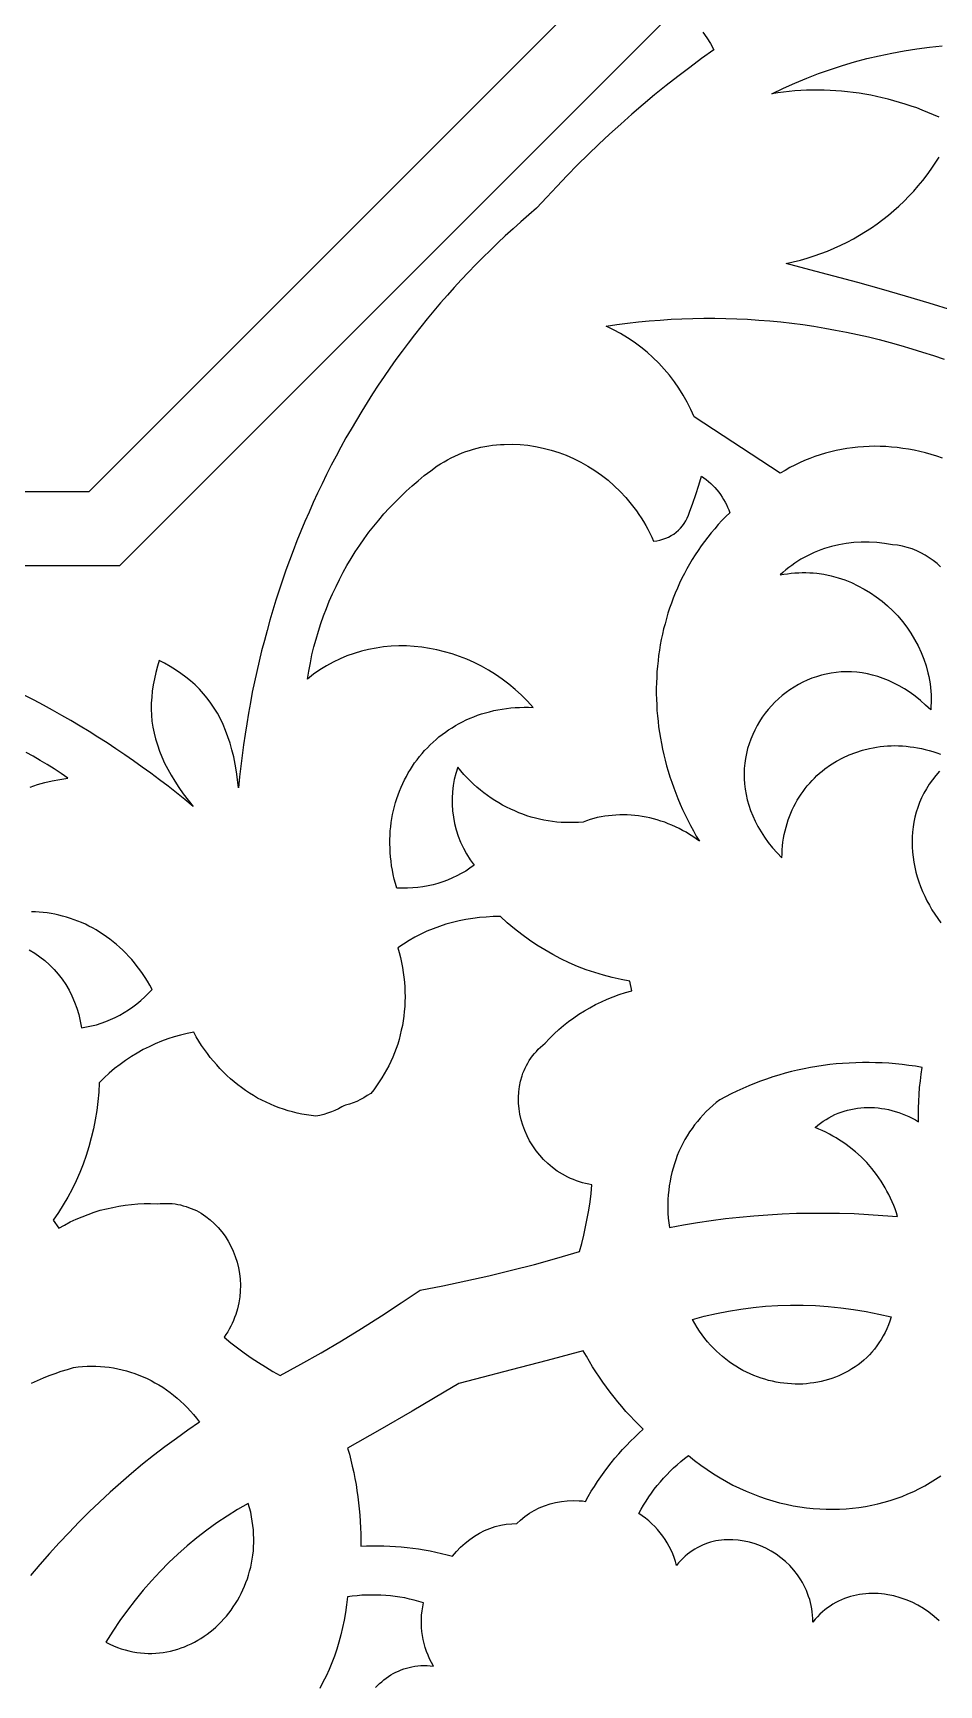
# Model space of a CAD drawing. Extents: x -3069 to -2029, y 258 to 1298.
# Drawn here: x -2408 to -2347, y 347.3 to 458.7 of the extents above; entities that cross this region are included whole.
import ezdxf

# ---------------------------------------------------------------- set-up
doc = ezdxf.new("R2010")
doc.units = 0
doc.layers.add('LAYER_1', color=18, linetype='CONTINUOUS')
doc.layers.add('LAYER_2', color=174, linetype='CONTINUOUS')

msp = doc.modelspace()

# ---------------------------------------------------------------- linework, layer by layer
at = {"layer": 'LAYER_1'}
for points in [[(-2455.39, 422.76), (-2402.15, 422.76), (-2364.51, 460.41)], [(-2362.86, 458.72), (-2362.6, 458.34), (-2362.35, 457.94), (-2362.13, 457.52), (-2362.95, 456.93), (-2363.75, 456.34), (-2364.55, 455.73), (-2365.34, 455.11), (-2366.12, 454.48), (-2366.89, 453.83), (-2367.65, 453.18), (-2368.4, 452.52), (-2369.15, 451.84), (-2369.88, 451.16), (-2370.6, 450.47), (-2371.32, 449.76), (-2372.02, 449.05), (-2372.71, 448.32), (-2373.39, 447.59), (-2374.07, 446.84), (-2374.6, 446.39), (-2375.14, 445.93), (-2375.66, 445.46), (-2376.18, 444.99), (-2376.69, 444.51), (-2377.19, 444.02), (-2377.69, 443.53), (-2378.18, 443.03), (-2378.67, 442.53), (-2379.15, 442.02), (-2379.62, 441.51), (-2380.08, 440.99), (-2380.54, 440.46), (-2380.99, 439.93), (-2381.44, 439.4), (-2381.87, 438.86), (-2382.3, 438.31), (-2382.73, 437.76), (-2383.14, 437.2), (-2383.55, 436.64), (-2383.96, 436.07), (-2384.35, 435.5), (-2384.74, 434.92), (-2385.12, 434.34), (-2385.49, 433.75), (-2385.86, 433.16), (-2386.22, 432.57), (-2386.57, 431.96), (-2386.92, 431.36), (-2387.26, 430.75), (-2387.59, 430.14), (-2387.91, 429.52), (-2388.23, 428.89), (-2388.53, 428.27), (-2388.83, 427.64), (-2389.13, 427), (-2389.41, 426.36), (-2389.69, 425.72), (-2389.96, 425.07), (-2390.22, 424.42), (-2390.48, 423.76), (-2390.73, 423.1), (-2390.97, 422.44), (-2391.2, 421.77), (-2391.42, 421.1), (-2391.64, 420.43), (-2391.85, 419.75), (-2392.05, 419.07), (-2392.24, 418.39), (-2392.42, 417.7), (-2392.6, 417.01), (-2392.77, 416.32), (-2392.93, 415.62), (-2393.08, 414.93), (-2393.23, 414.22), (-2393.36, 413.52), (-2393.49, 412.81), (-2393.61, 412.1), (-2393.72, 411.39), (-2393.83, 410.67), (-2393.92, 409.95), (-2394.01, 409.23), (-2394.09, 408.51), (-2394.16, 407.78), (-2394.22, 408.33), (-2394.29, 408.86), (-2394.38, 409.37), (-2394.48, 409.86), (-2394.6, 410.33), (-2394.73, 410.79), (-2394.87, 411.22), (-2395.03, 411.64), (-2395.2, 412.04), (-2395.38, 412.43), (-2395.58, 412.8), (-2395.8, 413.15), (-2396.02, 413.49), (-2396.27, 413.81), (-2396.53, 414.12), (-2396.8, 414.42), (-2397.09, 414.71), (-2397.39, 414.98), (-2397.71, 415.24), (-2398.05, 415.49), (-2398.4, 415.73), (-2398.77, 415.95), (-2399.15, 416.17), (-2399.5, 416.35), (-2399.61, 415.98), (-2399.73, 415.56), (-2399.83, 415.13), (-2399.91, 414.72), (-2399.97, 414.3), (-2400.01, 413.89), (-2400.04, 413.48), (-2400.04, 413.08), (-2400.02, 412.67), (-2399.99, 412.27), (-2399.93, 411.87), (-2399.85, 411.47), (-2399.75, 411.07), (-2399.63, 410.67), (-2399.49, 410.26), (-2399.33, 409.86), (-2399.14, 409.45), (-2398.93, 409.04), (-2398.7, 408.63), (-2398.45, 408.22), (-2398.18, 407.8), (-2397.88, 407.37), (-2397.56, 406.95), (-2397.21, 406.51), (-2397.78, 406.98), (-2398.34, 407.43), (-2398.91, 407.88), (-2399.49, 408.32), (-2400.07, 408.76), (-2400.65, 409.18), (-2401.24, 409.6), (-2401.83, 410.01), (-2402.43, 410.41), (-2403.02, 410.81), (-2403.63, 411.19), (-2404.23, 411.57), (-2404.84, 411.94), (-2405.46, 412.31), (-2406.07, 412.66), (-2406.69, 413.01), (-2407.31, 413.35), (-2407.94, 413.68), (-2408.57, 414)], [(-2346.95, 452.98), (-2347.33, 453.15), (-2347.7, 453.3), (-2348.08, 453.46), (-2348.46, 453.6), (-2348.84, 453.73), (-2349.23, 453.86), (-2349.61, 453.98), (-2350, 454.09), (-2350.39, 454.19), (-2350.78, 454.29), (-2351.17, 454.38), (-2351.56, 454.46), (-2351.95, 454.53), (-2352.34, 454.59), (-2352.73, 454.65), (-2353.13, 454.69), (-2353.52, 454.73), (-2353.91, 454.76), (-2354.3, 454.79), (-2354.7, 454.8), (-2355.09, 454.81), (-2355.48, 454.81), (-2355.88, 454.8), (-2356.27, 454.78), (-2356.66, 454.75), (-2357.05, 454.72), (-2357.44, 454.67), (-2357.82, 454.62), (-2358.21, 454.56), (-2357.44, 454.93), (-2356.66, 455.28), (-2355.87, 455.61), (-2355.07, 455.92), (-2354.27, 456.2), (-2353.46, 456.46), (-2352.64, 456.71), (-2351.81, 456.93), (-2350.98, 457.12), (-2350.14, 457.3), (-2349.3, 457.46), (-2348.45, 457.59), (-2347.6, 457.7), (-2346.74, 457.79)], [(-2346.02, 439.96), (-2347.62, 440.45), (-2349.22, 440.92), (-2350.83, 441.38), (-2352.43, 441.83), (-2354.04, 442.27), (-2355.65, 442.7), (-2357.26, 443.11), (-2356.78, 443.22), (-2356.3, 443.34), (-2355.83, 443.48), (-2355.37, 443.63), (-2354.91, 443.79), (-2354.46, 443.96), (-2354.01, 444.15), (-2353.58, 444.35), (-2353.15, 444.56), (-2352.72, 444.78), (-2352.31, 445.02), (-2351.91, 445.27), (-2351.51, 445.53), (-2351.12, 445.8), (-2350.74, 446.08), (-2350.37, 446.37), (-2350.01, 446.68), (-2349.66, 446.99), (-2349.31, 447.32), (-2348.98, 447.65), (-2348.66, 448), (-2348.35, 448.36), (-2348.05, 448.72), (-2347.76, 449.1), (-2347.48, 449.48), (-2347.21, 449.88), (-2346.95, 450.28)], [(-2346.73, 430), (-2347.11, 430.13), (-2347.48, 430.25), (-2347.86, 430.35), (-2348.24, 430.45), (-2348.62, 430.53), (-2349, 430.6), (-2349.39, 430.66), (-2349.77, 430.71), (-2350.15, 430.75), (-2350.53, 430.78), (-2350.91, 430.79), (-2351.29, 430.8), (-2351.66, 430.79), (-2352.04, 430.77), (-2352.42, 430.74), (-2352.79, 430.7), (-2353.16, 430.65), (-2353.52, 430.59), (-2353.89, 430.52), (-2354.25, 430.43), (-2354.61, 430.34), (-2354.97, 430.23), (-2355.32, 430.11), (-2355.66, 429.98), (-2356.01, 429.84), (-2356.35, 429.69), (-2356.68, 429.53), (-2357.01, 429.36), (-2357.33, 429.17), (-2357.65, 428.98), (-2363.46, 432.78), (-2363.68, 433.28), (-2363.92, 433.77), (-2364.19, 434.25), (-2364.48, 434.71), (-2364.79, 435.15), (-2365.12, 435.59), (-2365.47, 436), (-2365.84, 436.4), (-2366.23, 436.78), (-2366.63, 437.14), (-2367.05, 437.49), (-2367.49, 437.81), (-2367.95, 438.11), (-2368.41, 438.39), (-2368.9, 438.65), (-2369.39, 438.89), (-2368.67, 439), (-2367.94, 439.09), (-2367.21, 439.18), (-2366.48, 439.25), (-2365.75, 439.31), (-2365.01, 439.36), (-2364.28, 439.4), (-2363.54, 439.42), (-2362.8, 439.43), (-2362.06, 439.43), (-2361.33, 439.42), (-2360.59, 439.39), (-2359.85, 439.36), (-2359.1, 439.31), (-2358.36, 439.25), (-2357.62, 439.18), (-2356.88, 439.09), (-2356.14, 439), (-2355.4, 438.89), (-2354.66, 438.77), (-2353.92, 438.63), (-2353.19, 438.49), (-2352.45, 438.33), (-2351.71, 438.17), (-2350.98, 437.99), (-2350.25, 437.79), (-2349.52, 437.59), (-2348.79, 437.37), (-2348.06, 437.15), (-2347.33, 436.91), (-2346.61, 436.66)], [(-2346.86, 422.68), (-2347.09, 422.9), (-2347.34, 423.1), (-2347.61, 423.29), (-2347.88, 423.46), (-2348.17, 423.62), (-2348.46, 423.76), (-2348.77, 423.88), (-2349.09, 423.98), (-2349.42, 424.07), (-2349.75, 424.13), (-2350.1, 424.16), (-2350.63, 424.25), (-2351.15, 424.31), (-2351.67, 424.34), (-2352.19, 424.34), (-2352.7, 424.31), (-2353.21, 424.25), (-2353.71, 424.16), (-2354.2, 424.05), (-2354.68, 423.9), (-2354.91, 423.82), (-2355.14, 423.73), (-2355.37, 423.63), (-2355.6, 423.53), (-2355.82, 423.42), (-2356.04, 423.3), (-2356.26, 423.18), (-2356.47, 423.05), (-2356.68, 422.91), (-2356.88, 422.77), (-2357.08, 422.62), (-2357.28, 422.46), (-2357.47, 422.3), (-2357.66, 422.13), (-2357.41, 422.18), (-2357.16, 422.21), (-2356.91, 422.25), (-2356.66, 422.27), (-2356.41, 422.28), (-2356.17, 422.29), (-2355.92, 422.29), (-2355.67, 422.28), (-2355.43, 422.26), (-2355.19, 422.24), (-2354.71, 422.17), (-2354.23, 422.07), (-2353.76, 421.94), (-2353.31, 421.79), (-2352.86, 421.61), (-2352.42, 421.4), (-2351.99, 421.17), (-2351.58, 420.92), (-2351.18, 420.65), (-2350.79, 420.36), (-2350.42, 420.04), (-2350.07, 419.71), (-2349.74, 419.36), (-2349.42, 418.99), (-2349.12, 418.6), (-2348.85, 418.2), (-2348.6, 417.78), (-2348.37, 417.35), (-2348.16, 416.91), (-2347.98, 416.46), (-2347.83, 415.99), (-2347.7, 415.52), (-2347.65, 415.28), (-2347.6, 415.03), (-2347.56, 414.79), (-2347.53, 414.54), (-2347.51, 414.29), (-2347.49, 414.04), (-2347.49, 413.79), (-2347.49, 413.54), (-2347.5, 413.28), (-2347.51, 413.03), (-2347.86, 413.36), (-2348.21, 413.67), (-2348.56, 413.95), (-2348.91, 414.21), (-2349.27, 414.44), (-2349.63, 414.65), (-2349.99, 414.84), (-2350.35, 415.01), (-2350.71, 415.15), (-2351.07, 415.28), (-2351.43, 415.38), (-2351.78, 415.46), (-2352.14, 415.53), (-2352.5, 415.57), (-2352.85, 415.59), (-2353.2, 415.6), (-2353.54, 415.59), (-2353.89, 415.56), (-2354.22, 415.51), (-2354.56, 415.45), (-2354.88, 415.37), (-2355.21, 415.27), (-2355.52, 415.16), (-2355.83, 415.04), (-2356.13, 414.9), (-2356.43, 414.74), (-2356.72, 414.57), (-2357, 414.39), (-2357.26, 414.2), (-2357.53, 413.99), (-2357.78, 413.78), (-2358.02, 413.55), (-2358.25, 413.31), (-2358.46, 413.06), (-2358.67, 412.8), (-2358.87, 412.53), (-2359.05, 412.25), (-2359.22, 411.97), (-2359.37, 411.67), (-2359.51, 411.37), (-2359.64, 411.06), (-2359.75, 410.75), (-2359.85, 410.42), (-2359.93, 410.1), (-2360, 409.76), (-2360.05, 409.43), (-2360.08, 409.09), (-2360.09, 408.74), (-2360.09, 408.39), (-2360.06, 408.04), (-2360.02, 407.68), (-2359.96, 407.33), (-2359.88, 406.97), (-2359.78, 406.61), (-2359.65, 406.25), (-2359.51, 405.89), (-2359.34, 405.53), (-2359.16, 405.17), (-2358.95, 404.81), (-2358.71, 404.45), (-2358.46, 404.1), (-2358.17, 403.74), (-2357.87, 403.39), (-2357.54, 403.05), (-2357.53, 403.32), (-2357.52, 403.59), (-2357.5, 403.86), (-2357.47, 404.12), (-2357.43, 404.38), (-2357.38, 404.63), (-2357.33, 404.88), (-2357.26, 405.13), (-2357.19, 405.37), (-2357.12, 405.61), (-2357.03, 405.84), (-2356.94, 406.07), (-2356.84, 406.29), (-2356.74, 406.51), (-2356.63, 406.73), (-2356.51, 406.94), (-2356.38, 407.14), (-2356.25, 407.34), (-2356.12, 407.54), (-2355.97, 407.73), (-2355.83, 407.91), (-2355.67, 408.09), (-2355.51, 408.27), (-2355.35, 408.44), (-2355.18, 408.6), (-2355, 408.76), (-2354.82, 408.91), (-2354.64, 409.05), (-2354.26, 409.33), (-2353.86, 409.58), (-2353.44, 409.8), (-2353.01, 410), (-2352.56, 410.17), (-2352.11, 410.32), (-2351.64, 410.43), (-2351.4, 410.48), (-2351.16, 410.52), (-2350.92, 410.56), (-2350.67, 410.58), (-2350.43, 410.6), (-2350.18, 410.61), (-2349.93, 410.62), (-2349.68, 410.61), (-2349.42, 410.6), (-2349.17, 410.58), (-2348.91, 410.55), (-2348.66, 410.52), (-2348.4, 410.47), (-2348.14, 410.42), (-2347.88, 410.36), (-2347.62, 410.29), (-2347.37, 410.22), (-2347.11, 410.13), (-2346.85, 410.04)], [(-2408.19, 407.83), (-2407.71, 408), (-2407.21, 408.14), (-2406.71, 408.26), (-2406.19, 408.35), (-2405.67, 408.42), (-2406.12, 408.74), (-2406.58, 409.05), (-2407.05, 409.35), (-2407.52, 409.63), (-2407.99, 409.91), (-2408.47, 410.17)], [(-2346.93, 408.9), (-2347.18, 408.61), (-2347.4, 408.32), (-2347.61, 408.03), (-2347.8, 407.72), (-2347.98, 407.41), (-2348.13, 407.1), (-2348.27, 406.78), (-2348.39, 406.46), (-2348.49, 406.13), (-2348.58, 405.81), (-2348.65, 405.47), (-2348.7, 405.14), (-2348.74, 404.8), (-2348.76, 404.47), (-2348.77, 404.13), (-2348.76, 403.79), (-2348.74, 403.45), (-2348.7, 403.11), (-2348.65, 402.77), (-2348.59, 402.44), (-2348.51, 402.1), (-2348.42, 401.77), (-2348.31, 401.44), (-2348.2, 401.12), (-2348.07, 400.8), (-2347.92, 400.48), (-2347.77, 400.16), (-2347.6, 399.86), (-2347.43, 399.55), (-2347.24, 399.26), (-2347.04, 398.97), (-2346.83, 398.68)], [(-2408.26, 396.85), (-2407.89, 396.63), (-2407.54, 396.39), (-2407.21, 396.13), (-2406.89, 395.85), (-2406.59, 395.54), (-2406.31, 395.22), (-2406.05, 394.88), (-2405.8, 394.52), (-2405.58, 394.14), (-2405.39, 393.75), (-2405.21, 393.34), (-2405.06, 392.93), (-2404.93, 392.5), (-2404.82, 392.05), (-2404.74, 391.6), (-2404.41, 391.66), (-2404.07, 391.73), (-2403.74, 391.81), (-2403.42, 391.91), (-2403.1, 392.03), (-2402.78, 392.16), (-2402.47, 392.3), (-2402.16, 392.46), (-2401.86, 392.63), (-2401.57, 392.81), (-2401.29, 393.01), (-2401.01, 393.22), (-2400.74, 393.44), (-2400.48, 393.68), (-2400.22, 393.93), (-2399.98, 394.19), (-2400.13, 394.47), (-2400.29, 394.74), (-2400.45, 395), (-2400.62, 395.26), (-2400.8, 395.5), (-2400.98, 395.74), (-2401.16, 395.98), (-2401.36, 396.2), (-2401.55, 396.42), (-2401.75, 396.63), (-2401.96, 396.84), (-2402.17, 397.03), (-2402.38, 397.22), (-2402.6, 397.4), (-2402.83, 397.58), (-2403.05, 397.74), (-2403.28, 397.9), (-2403.52, 398.05), (-2403.75, 398.2), (-2403.99, 398.33), (-2404.24, 398.46), (-2404.48, 398.58), (-2404.73, 398.69), (-2404.98, 398.8), (-2405.23, 398.89), (-2405.49, 398.98), (-2405.75, 399.06), (-2406.01, 399.13), (-2406.27, 399.2), (-2406.53, 399.26), (-2406.79, 399.3), (-2407.06, 399.35), (-2407.32, 399.38), (-2407.59, 399.4), (-2407.85, 399.42), (-2408.12, 399.43)], [(-2408.11, 367.66), (-2407.71, 367.83), (-2407.31, 368), (-2406.91, 368.16), (-2406.51, 368.31), (-2406.1, 368.45), (-2405.68, 368.58), (-2405.27, 368.71), (-2404.97, 368.74), (-2404.67, 368.77), (-2404.37, 368.79), (-2404.07, 368.8), (-2403.77, 368.79), (-2403.47, 368.78), (-2403.17, 368.75), (-2402.88, 368.72), (-2402.58, 368.68), (-2402.29, 368.62), (-2402, 368.55), (-2401.71, 368.48), (-2401.43, 368.39), (-2401.15, 368.3), (-2400.87, 368.2), (-2400.59, 368.08), (-2400.32, 367.96), (-2400.05, 367.82), (-2399.79, 367.68), (-2399.53, 367.53), (-2399.27, 367.37), (-2399.02, 367.2), (-2398.77, 367.02), (-2398.53, 366.84), (-2398.29, 366.64), (-2398.06, 366.43), (-2397.83, 366.22), (-2397.61, 366), (-2397.4, 365.77), (-2397.19, 365.53), (-2396.98, 365.28), (-2396.79, 365.03), (-2397.58, 364.49), (-2398.35, 363.93), (-2399.12, 363.36), (-2399.88, 362.78), (-2400.63, 362.18), (-2401.37, 361.56), (-2402.09, 360.94), (-2402.81, 360.3), (-2403.52, 359.64), (-2404.22, 358.97), (-2404.91, 358.29), (-2405.58, 357.59), (-2406.25, 356.89), (-2406.9, 356.16), (-2407.55, 355.43), (-2408.18, 354.68)], [(-2346.95, 351.64), (-2347.28, 351.93), (-2347.63, 352.21), (-2348, 352.46), (-2348.38, 352.68), (-2348.77, 352.88), (-2349.17, 353.05), (-2349.58, 353.19), (-2349.99, 353.31), (-2350.41, 353.39), (-2350.62, 353.42), (-2350.83, 353.45), (-2351.05, 353.47), (-2351.26, 353.48), (-2351.47, 353.48), (-2351.68, 353.47), (-2351.89, 353.46), (-2352.1, 353.43), (-2352.31, 353.4), (-2352.52, 353.36), (-2352.72, 353.32), (-2352.93, 353.26), (-2353.13, 353.2), (-2353.33, 353.13), (-2353.52, 353.04), (-2353.72, 352.95), (-2353.91, 352.86), (-2354.1, 352.75), (-2354.28, 352.63), (-2354.46, 352.51), (-2354.64, 352.37), (-2354.81, 352.23), (-2354.98, 352.07), (-2355.14, 351.91), (-2355.3, 351.74), (-2355.45, 351.55), (-2355.46, 351.78), (-2355.47, 352.01), (-2355.5, 352.23), (-2355.53, 352.44), (-2355.57, 352.66), (-2355.62, 352.87), (-2355.67, 353.07), (-2355.74, 353.27), (-2355.81, 353.47), (-2355.88, 353.67), (-2355.97, 353.85), (-2356.06, 354.04), (-2356.16, 354.22), (-2356.26, 354.4), (-2356.49, 354.73), (-2356.74, 355.05), (-2357.01, 355.35), (-2357.3, 355.63), (-2357.61, 355.88), (-2357.93, 356.12), (-2358.27, 356.33), (-2358.62, 356.52), (-2358.98, 356.68), (-2359.34, 356.82), (-2359.72, 356.93), (-2360.09, 357.01), (-2360.48, 357.07), (-2360.86, 357.1), (-2361.24, 357.1), (-2361.43, 357.09), (-2361.62, 357.07), (-2361.81, 357.05), (-2361.99, 357.02), (-2362.18, 356.97), (-2362.36, 356.93), (-2362.55, 356.87), (-2362.73, 356.8), (-2362.9, 356.73), (-2363.08, 356.65), (-2363.25, 356.56), (-2363.42, 356.46), (-2363.59, 356.36), (-2363.75, 356.24), (-2363.91, 356.12), (-2364.06, 355.99), (-2364.22, 355.84), (-2364.36, 355.69), (-2364.5, 355.53), (-2364.64, 355.37), (-2364.72, 355.63), (-2364.8, 355.89), (-2364.9, 356.15), (-2365.01, 356.4), (-2365.13, 356.64), (-2365.27, 356.88), (-2365.42, 357.12), (-2365.57, 357.34), (-2365.74, 357.56), (-2365.92, 357.78), (-2366.11, 357.98), (-2366.3, 358.18), (-2366.51, 358.36), (-2366.73, 358.54), (-2366.95, 358.7), (-2367.18, 358.86), (-2367.03, 359.15), (-2366.86, 359.43), (-2366.69, 359.7), (-2366.51, 359.98), (-2366.33, 360.24), (-2366.14, 360.5), (-2365.94, 360.75), (-2365.73, 361), (-2365.52, 361.25), (-2365.3, 361.48), (-2365.07, 361.71), (-2364.84, 361.94), (-2364.6, 362.15), (-2364.35, 362.36), (-2364.1, 362.57), (-2363.84, 362.77), (-2363.43, 362.43), (-2363, 362.12), (-2362.58, 361.82), (-2362.15, 361.53), (-2361.71, 361.27), (-2361.28, 361.02), (-2360.84, 360.78), (-2360.39, 360.57), (-2359.95, 360.37), (-2359.5, 360.18), (-2359.05, 360.01), (-2358.6, 359.86), (-2358.15, 359.72), (-2357.7, 359.59), (-2357.25, 359.49), (-2356.79, 359.39), (-2356.34, 359.31), (-2355.89, 359.25), (-2355.44, 359.2), (-2354.99, 359.17), (-2354.55, 359.15), (-2354.1, 359.15), (-2353.66, 359.16), (-2353.22, 359.18), (-2352.78, 359.22), (-2352.35, 359.27), (-2351.92, 359.34), (-2351.49, 359.42), (-2351.07, 359.51), (-2350.66, 359.62), (-2350.25, 359.74), (-2349.84, 359.87), (-2349.44, 360.02), (-2349.05, 360.18), (-2348.66, 360.35), (-2348.28, 360.54), (-2347.91, 360.74), (-2347.55, 360.95), (-2347.19, 361.17), (-2346.84, 361.41)], [(-2384.92, 347.13), (-2384.65, 347.4), (-2384.51, 347.53), (-2384.37, 347.65), (-2384.21, 347.77), (-2384.06, 347.88), (-2383.9, 347.98), (-2383.73, 348.07), (-2383.56, 348.16), (-2383.39, 348.24), (-2383.21, 348.32), (-2383.03, 348.39), (-2382.85, 348.44), (-2382.66, 348.49), (-2382.47, 348.54), (-2382.27, 348.57), (-2382.07, 348.6), (-2381.87, 348.61), (-2381.66, 348.62), (-2381.45, 348.62), (-2381.24, 348.6), (-2381.02, 348.58), (-2381.16, 348.82), (-2381.28, 349.07), (-2381.39, 349.32), (-2381.49, 349.57), (-2381.58, 349.83), (-2381.65, 350.1), (-2381.71, 350.37), (-2381.76, 350.64), (-2381.8, 350.91), (-2381.82, 351.19), (-2381.83, 351.47), (-2381.83, 351.74), (-2381.82, 352.02), (-2381.79, 352.3), (-2381.75, 352.58), (-2381.69, 352.85), (-2382.01, 352.94), (-2382.32, 353.03), (-2382.64, 353.1), (-2382.96, 353.17), (-2383.28, 353.22), (-2383.6, 353.27), (-2383.92, 353.31), (-2384.24, 353.34), (-2384.56, 353.36), (-2384.88, 353.37), (-2385.21, 353.37), (-2385.53, 353.36), (-2385.85, 353.35), (-2386.17, 353.32), (-2386.5, 353.29), (-2386.82, 353.25), (-2386.88, 352.72), (-2386.95, 352.2), (-2387.04, 351.68), (-2387.15, 351.18), (-2387.26, 350.69), (-2387.4, 350.2), (-2387.54, 349.72), (-2387.7, 349.26), (-2387.87, 348.8), (-2388.06, 348.35), (-2388.26, 347.91), (-2388.47, 347.49), (-2388.69, 347.07)]]:
    msp.add_lwpolyline(points, dxfattribs=at)
for points in [[(-2379.38, 409.16), (-2379.51, 408.75), (-2379.62, 408.34), (-2379.7, 407.93), (-2379.75, 407.5), (-2379.77, 407.08), (-2379.77, 406.65), (-2379.74, 406.22), (-2379.68, 405.8), (-2379.6, 405.37), (-2379.49, 404.95), (-2379.35, 404.53), (-2379.19, 404.12), (-2379, 403.72), (-2378.79, 403.32), (-2378.55, 402.93), (-2378.29, 402.56), (-2378.57, 402.36), (-2378.85, 402.17), (-2379.15, 402), (-2379.45, 401.84), (-2379.75, 401.7), (-2380.07, 401.56), (-2380.39, 401.45), (-2380.72, 401.34), (-2381.05, 401.25), (-2381.39, 401.17), (-2381.73, 401.11), (-2382.07, 401.06), (-2382.42, 401.03), (-2382.77, 401.01), (-2383.13, 401.01), (-2383.49, 401.02), (-2383.58, 401.32), (-2383.66, 401.63), (-2383.73, 401.93), (-2383.79, 402.23), (-2383.84, 402.53), (-2383.88, 402.83), (-2383.91, 403.12), (-2383.94, 403.42), (-2383.95, 403.71), (-2383.96, 404), (-2383.96, 404.29), (-2383.95, 404.58), (-2383.93, 404.87), (-2383.9, 405.15), (-2383.87, 405.43), (-2383.83, 405.71), (-2383.78, 405.98), (-2383.72, 406.25), (-2383.65, 406.52), (-2383.58, 406.79), (-2383.49, 407.05), (-2383.41, 407.31), (-2383.31, 407.56), (-2383.21, 407.82), (-2383.09, 408.06), (-2382.98, 408.31), (-2382.85, 408.54), (-2382.72, 408.78), (-2382.58, 409.01), (-2382.44, 409.23), (-2382.29, 409.46), (-2382.13, 409.67), (-2381.96, 409.88), (-2381.79, 410.09), (-2381.62, 410.29), (-2381.43, 410.48), (-2381.25, 410.67), (-2381.05, 410.86), (-2380.85, 411.04), (-2380.65, 411.21), (-2380.44, 411.37), (-2380.22, 411.53), (-2380, 411.69), (-2379.77, 411.83), (-2379.54, 411.97), (-2379.3, 412.11), (-2379.06, 412.23), (-2378.81, 412.35), (-2378.56, 412.47), (-2378.31, 412.57), (-2378.05, 412.67), (-2377.78, 412.76), (-2377.51, 412.84), (-2377.24, 412.91), (-2376.96, 412.98), (-2376.68, 413.04), (-2376.39, 413.09), (-2376.11, 413.13), (-2375.81, 413.16), (-2375.52, 413.19), (-2375.22, 413.2), (-2374.92, 413.21), (-2374.61, 413.21), (-2374.3, 413.2), (-2374.69, 413.62), (-2375.1, 414.03), (-2375.52, 414.41), (-2375.95, 414.77), (-2376.39, 415.1), (-2376.85, 415.42), (-2377.32, 415.71), (-2377.79, 415.97), (-2378.28, 416.22), (-2378.77, 416.44), (-2379.26, 416.63), (-2379.77, 416.8), (-2380.27, 416.95), (-2380.79, 417.08), (-2381.3, 417.18), (-2381.81, 417.26), (-2382.33, 417.31), (-2382.85, 417.34), (-2383.36, 417.34), (-2383.87, 417.32), (-2384.38, 417.27), (-2384.89, 417.2), (-2385.39, 417.11), (-2385.88, 416.99), (-2386.37, 416.84), (-2386.85, 416.67), (-2387.32, 416.47), (-2387.79, 416.25), (-2388.24, 416), (-2388.68, 415.73), (-2389.11, 415.43), (-2389.52, 415.11), (-2389.43, 415.65), (-2389.32, 416.2), (-2389.21, 416.74), (-2389.08, 417.27), (-2388.93, 417.8), (-2388.78, 418.33), (-2388.61, 418.85), (-2388.43, 419.36), (-2388.24, 419.87), (-2388.04, 420.37), (-2387.82, 420.86), (-2387.59, 421.35), (-2387.36, 421.83), (-2387.11, 422.31), (-2386.85, 422.77), (-2386.57, 423.23), (-2386.29, 423.69), (-2385.99, 424.13), (-2385.69, 424.57), (-2385.37, 425), (-2385.04, 425.42), (-2384.71, 425.83), (-2384.36, 426.24), (-2384, 426.63), (-2383.63, 427.02), (-2383.25, 427.4), (-2382.86, 427.77), (-2382.46, 428.13), (-2382.06, 428.48), (-2381.64, 428.82), (-2381.21, 429.15), (-2380.77, 429.47), (-2380.54, 429.62), (-2380.31, 429.76), (-2380.07, 429.89), (-2379.83, 430.02), (-2379.58, 430.14), (-2379.34, 430.24), (-2379.09, 430.35), (-2378.84, 430.44), (-2378.59, 430.52), (-2378.33, 430.6), (-2378.08, 430.67), (-2377.82, 430.73), (-2377.56, 430.78), (-2377.3, 430.83), (-2377.04, 430.87), (-2376.78, 430.9), (-2376.51, 430.92), (-2376.25, 430.93), (-2375.72, 430.94), (-2375.19, 430.92), (-2374.67, 430.87), (-2374.14, 430.79), (-2373.62, 430.68), (-2373.1, 430.54), (-2372.58, 430.38), (-2372.08, 430.19), (-2371.58, 429.97), (-2371.09, 429.73), (-2370.62, 429.46), (-2370.15, 429.17), (-2369.7, 428.85), (-2369.26, 428.51), (-2368.84, 428.14), (-2368.44, 427.75), (-2368.05, 427.34), (-2367.87, 427.13), (-2367.69, 426.9), (-2367.51, 426.68), (-2367.34, 426.45), (-2367.18, 426.21), (-2367.02, 425.97), (-2366.86, 425.72), (-2366.72, 425.47), (-2366.58, 425.21), (-2366.44, 424.95), (-2366.31, 424.68), (-2366.19, 424.41), (-2365.98, 424.43), (-2365.77, 424.47), (-2365.57, 424.53), (-2365.37, 424.6), (-2365.18, 424.68), (-2365, 424.78), (-2364.83, 424.88), (-2364.67, 425.01), (-2364.51, 425.14), (-2364.37, 425.28), (-2364.24, 425.44), (-2364.12, 425.6), (-2364.01, 425.78), (-2363.92, 425.96), (-2363.83, 426.15), (-2363.76, 426.35), (-2363.55, 426.96), (-2363.34, 427.56), (-2363.15, 428.18), (-2362.96, 428.79), (-2362.8, 428.68), (-2362.64, 428.56), (-2362.49, 428.43), (-2362.34, 428.29), (-2362.19, 428.16), (-2362.06, 428.01), (-2361.93, 427.86), (-2361.8, 427.71), (-2361.68, 427.55), (-2361.57, 427.38), (-2361.47, 427.22), (-2361.37, 427.04), (-2361.28, 426.87), (-2361.2, 426.69), (-2361.12, 426.51), (-2361.06, 426.32), (-2361.32, 426.06), (-2361.58, 425.79), (-2361.83, 425.52), (-2362.07, 425.24), (-2362.31, 424.96), (-2362.54, 424.67), (-2362.76, 424.38), (-2362.98, 424.08), (-2363.19, 423.78), (-2363.39, 423.48), (-2363.58, 423.17), (-2363.76, 422.85), (-2363.94, 422.54), (-2364.11, 422.22), (-2364.28, 421.9), (-2364.44, 421.57), (-2364.58, 421.24), (-2364.73, 420.9), (-2364.86, 420.57), (-2364.99, 420.23), (-2365.11, 419.89), (-2365.22, 419.54), (-2365.32, 419.19), (-2365.42, 418.84), (-2365.51, 418.49), (-2365.59, 418.14), (-2365.67, 417.78), (-2365.74, 417.42), (-2365.8, 417.06), (-2365.85, 416.7), (-2365.89, 416.33), (-2365.93, 415.97), (-2365.96, 415.6), (-2365.98, 415.23), (-2366, 414.86), (-2366.01, 414.49), (-2366.01, 414.12), (-2366, 413.75), (-2365.98, 413.38), (-2365.96, 413), (-2365.93, 412.63), (-2365.89, 412.25), (-2365.85, 411.88), (-2365.79, 411.5), (-2365.73, 411.13), (-2365.66, 410.76), (-2365.59, 410.38), (-2365.5, 410.01), (-2365.41, 409.64), (-2365.31, 409.26), (-2365.2, 408.89), (-2365.09, 408.52), (-2364.96, 408.15), (-2364.83, 407.78), (-2364.7, 407.41), (-2364.55, 407.05), (-2364.4, 406.68), (-2364.23, 406.32), (-2364.06, 405.96), (-2363.89, 405.6), (-2363.7, 405.24), (-2363.51, 404.89), (-2363.31, 404.53), (-2363.1, 404.18), (-2363.32, 404.34), (-2363.54, 404.5), (-2363.77, 404.64), (-2364, 404.78), (-2364.24, 404.91), (-2364.47, 405.04), (-2364.71, 405.15), (-2364.95, 405.26), (-2365.2, 405.36), (-2365.44, 405.46), (-2365.69, 405.54), (-2365.94, 405.62), (-2366.19, 405.69), (-2366.44, 405.75), (-2366.7, 405.8), (-2366.95, 405.85), (-2367.2, 405.89), (-2367.46, 405.92), (-2367.71, 405.94), (-2367.97, 405.95), (-2368.22, 405.96), (-2368.47, 405.95), (-2368.73, 405.94), (-2368.98, 405.92), (-2369.23, 405.9), (-2369.48, 405.86), (-2369.73, 405.82), (-2369.98, 405.77), (-2370.22, 405.71), (-2370.46, 405.64), (-2370.71, 405.56), (-2370.94, 405.47), (-2371.24, 405.45), (-2371.53, 405.43), (-2371.83, 405.43), (-2372.12, 405.43), (-2372.41, 405.45), (-2372.71, 405.47), (-2373, 405.5), (-2373.29, 405.55), (-2373.58, 405.6), (-2373.87, 405.66), (-2374.15, 405.73), (-2374.44, 405.81), (-2374.72, 405.9), (-2375, 406), (-2375.28, 406.1), (-2375.55, 406.22), (-2375.82, 406.34), (-2376.09, 406.47), (-2376.36, 406.61), (-2376.62, 406.76), (-2376.88, 406.92), (-2377.13, 407.09), (-2377.38, 407.26), (-2377.62, 407.44), (-2377.86, 407.63), (-2378.09, 407.82), (-2378.32, 408.03), (-2378.55, 408.24), (-2378.76, 408.46), (-2378.97, 408.68), (-2379.18, 408.92)], [(-2381.92, 373.92), (-2380.4, 374.22), (-2378.85, 374.54), (-2377.3, 374.89), (-2375.76, 375.26), (-2374.22, 375.66), (-2372.7, 376.08), (-2371.18, 376.52), (-2371.03, 377.07), (-2370.89, 377.62), (-2370.77, 378.18), (-2370.66, 378.74), (-2370.56, 379.31), (-2370.47, 379.87), (-2370.4, 380.44), (-2370.34, 381.02), (-2370.55, 381.06), (-2370.77, 381.11), (-2370.98, 381.16), (-2371.19, 381.22), (-2371.39, 381.29), (-2371.59, 381.37), (-2371.78, 381.45), (-2371.97, 381.54), (-2372.33, 381.73), (-2372.68, 381.95), (-2373, 382.19), (-2373.31, 382.45), (-2373.6, 382.72), (-2373.86, 383.02), (-2374.11, 383.32), (-2374.33, 383.65), (-2374.54, 383.98), (-2374.71, 384.33), (-2374.87, 384.68), (-2375, 385.04), (-2375.11, 385.41), (-2375.2, 385.78), (-2375.25, 386.15), (-2375.29, 386.53), (-2375.29, 386.9), (-2375.27, 387.28), (-2375.23, 387.65), (-2375.15, 388.01), (-2375.05, 388.37), (-2374.99, 388.55), (-2374.92, 388.72), (-2374.84, 388.89), (-2374.76, 389.06), (-2374.66, 389.23), (-2374.57, 389.39), (-2374.46, 389.55), (-2374.34, 389.71), (-2374.22, 389.86), (-2374.09, 390.01), (-2373.96, 390.16), (-2373.81, 390.3), (-2373.66, 390.43), (-2373.5, 390.57), (-2373.2, 390.88), (-2372.89, 391.19), (-2372.58, 391.48), (-2372.25, 391.76), (-2371.92, 392.02), (-2371.57, 392.28), (-2371.22, 392.52), (-2370.85, 392.75), (-2370.48, 392.96), (-2370.1, 393.17), (-2369.71, 393.36), (-2369.31, 393.53), (-2368.91, 393.69), (-2368.5, 393.84), (-2368.08, 393.98), (-2367.66, 394.09), (-2367.78, 394.74), (-2368.38, 394.85), (-2368.98, 394.99), (-2369.57, 395.14), (-2370.15, 395.32), (-2370.73, 395.52), (-2371.31, 395.74), (-2371.87, 395.99), (-2372.43, 396.25), (-2372.98, 396.54), (-2373.52, 396.85), (-2374.05, 397.17), (-2374.56, 397.52), (-2375.07, 397.89), (-2375.56, 398.27), (-2376.05, 398.68), (-2376.51, 399.1), (-2376.99, 399.1), (-2377.46, 399.07), (-2377.92, 399.04), (-2378.38, 398.98), (-2378.84, 398.91), (-2379.29, 398.81), (-2379.74, 398.71), (-2380.18, 398.58), (-2380.61, 398.44), (-2381.04, 398.28), (-2381.46, 398.11), (-2381.87, 397.92), (-2382.27, 397.71), (-2382.67, 397.49), (-2383.05, 397.25), (-2383.43, 397), (-2383.33, 396.67), (-2383.25, 396.34), (-2383.18, 396), (-2383.11, 395.67), (-2383.06, 395.34), (-2383.02, 395.01), (-2382.98, 394.68), (-2382.96, 394.35), (-2382.95, 394.02), (-2382.94, 393.69), (-2382.95, 393.36), (-2382.96, 393.04), (-2382.99, 392.71), (-2383.02, 392.39), (-2383.07, 392.07), (-2383.12, 391.75), (-2383.19, 391.44), (-2383.26, 391.13), (-2383.34, 390.82), (-2383.43, 390.51), (-2383.53, 390.21), (-2383.64, 389.91), (-2383.76, 389.62), (-2383.89, 389.33), (-2384.03, 389.04), (-2384.18, 388.76), (-2384.34, 388.49), (-2384.5, 388.22), (-2384.68, 387.95), (-2384.86, 387.69), (-2385.05, 387.43), (-2385.25, 387.18), (-2385.48, 387.03), (-2385.71, 386.89), (-2385.94, 386.76), (-2386.19, 386.64), (-2386.43, 386.54), (-2386.68, 386.46), (-2386.94, 386.38), (-2387.07, 386.35), (-2387.19, 386.28), (-2387.42, 386.15), (-2387.66, 386.04), (-2387.9, 385.93), (-2388.16, 385.84), (-2388.41, 385.77), (-2388.68, 385.7), (-2388.94, 385.65), (-2389.26, 385.69), (-2389.58, 385.73), (-2389.89, 385.79), (-2390.21, 385.85), (-2390.52, 385.93), (-2390.82, 386.01), (-2391.12, 386.11), (-2391.42, 386.21), (-2391.72, 386.32), (-2392.01, 386.45), (-2392.3, 386.58), (-2392.59, 386.72), (-2392.87, 386.87), (-2393.14, 387.03), (-2393.42, 387.2), (-2393.68, 387.38), (-2393.95, 387.57), (-2394.2, 387.76), (-2394.46, 387.96), (-2394.7, 388.17), (-2394.94, 388.39), (-2395.18, 388.62), (-2395.41, 388.86), (-2395.63, 389.1), (-2395.85, 389.35), (-2396.06, 389.61), (-2396.26, 389.87), (-2396.46, 390.14), (-2396.65, 390.42), (-2396.83, 390.71), (-2397.01, 391), (-2397.18, 391.3), (-2397.62, 391.22), (-2398.06, 391.11), (-2398.5, 390.99), (-2398.93, 390.85), (-2399.35, 390.7), (-2399.77, 390.52), (-2400.19, 390.33), (-2400.59, 390.13), (-2400.99, 389.9), (-2401.38, 389.66), (-2401.77, 389.41), (-2402.14, 389.14), (-2402.51, 388.85), (-2402.87, 388.55), (-2403.21, 388.23), (-2403.55, 387.9), (-2403.58, 387.27), (-2403.64, 386.64), (-2403.71, 386.02), (-2403.81, 385.4), (-2403.93, 384.79), (-2404.08, 384.19), (-2404.24, 383.59), (-2404.42, 383), (-2404.63, 382.42), (-2404.86, 381.85), (-2405.11, 381.28), (-2405.37, 380.73), (-2405.66, 380.19), (-2405.97, 379.66), (-2406.3, 379.15), (-2406.65, 378.64), (-2406.27, 378.1), (-2405.89, 378.31), (-2405.5, 378.52), (-2405.1, 378.7), (-2404.7, 378.87), (-2404.3, 379.03), (-2403.89, 379.17), (-2403.48, 379.3), (-2403.06, 379.41), (-2402.64, 379.5), (-2402.22, 379.58), (-2401.8, 379.65), (-2401.37, 379.7), (-2400.94, 379.73), (-2400.51, 379.75), (-2400.08, 379.75), (-2399.65, 379.73), (-2399.44, 379.75), (-2399.24, 379.76), (-2399.04, 379.77), (-2398.83, 379.76), (-2398.64, 379.75), (-2398.44, 379.73), (-2398.25, 379.7), (-2398.06, 379.66), (-2397.88, 379.61), (-2397.69, 379.56), (-2397.52, 379.5), (-2397.34, 379.43), (-2397.17, 379.36), (-2397, 379.28), (-2396.67, 379.1), (-2396.36, 378.89), (-2396.07, 378.66), (-2395.79, 378.41), (-2395.53, 378.14), (-2395.29, 377.86), (-2395.06, 377.55), (-2394.86, 377.23), (-2394.68, 376.89), (-2394.52, 376.54), (-2394.38, 376.18), (-2394.26, 375.81), (-2394.17, 375.43), (-2394.1, 375.05), (-2394.05, 374.65), (-2394.03, 374.26), (-2394.04, 373.86), (-2394.07, 373.46), (-2394.14, 373.06), (-2394.23, 372.66), (-2394.35, 372.27), (-2394.42, 372.07), (-2394.5, 371.88), (-2394.58, 371.68), (-2394.68, 371.49), (-2394.78, 371.3), (-2394.89, 371.12), (-2395.01, 370.93), (-2395.13, 370.75), (-2394.68, 370.38), (-2394.23, 370.03), (-2393.77, 369.69), (-2393.3, 369.36), (-2392.82, 369.05), (-2392.34, 368.74), (-2391.85, 368.44), (-2391.36, 368.16), (-2389.97, 368.92), (-2388.59, 369.7), (-2387.23, 370.51), (-2385.88, 371.33), (-2384.53, 372.18), (-2383.2, 373.06)], [(-2365.12, 378.15), (-2364.18, 378.32), (-2363.24, 378.48), (-2362.3, 378.62), (-2361.35, 378.74), (-2360.39, 378.84), (-2359.44, 378.93), (-2358.48, 379), (-2357.52, 379.06), (-2356.55, 379.1), (-2355.58, 379.12), (-2354.62, 379.12), (-2353.65, 379.11), (-2352.67, 379.08), (-2351.7, 379.03), (-2350.73, 378.96), (-2349.75, 378.88), (-2349.83, 379.14), (-2349.92, 379.39), (-2350.01, 379.63), (-2350.11, 379.88), (-2350.22, 380.12), (-2350.33, 380.36), (-2350.46, 380.59), (-2350.58, 380.82), (-2350.72, 381.05), (-2350.86, 381.27), (-2351.16, 381.71), (-2351.48, 382.12), (-2351.83, 382.52), (-2352.2, 382.9), (-2352.59, 383.25), (-2353, 383.58), (-2353.21, 383.74), (-2353.43, 383.89), (-2353.65, 384.04), (-2353.88, 384.18), (-2354.11, 384.31), (-2354.34, 384.44), (-2354.58, 384.56), (-2354.82, 384.67), (-2355.06, 384.78), (-2355.31, 384.88), (-2355.13, 385.03), (-2354.95, 385.17), (-2354.77, 385.3), (-2354.57, 385.43), (-2354.38, 385.54), (-2354.18, 385.65), (-2353.97, 385.75), (-2353.76, 385.84), (-2353.55, 385.92), (-2353.34, 385.99), (-2353.12, 386.05), (-2352.9, 386.1), (-2352.67, 386.15), (-2352.45, 386.18), (-2352.22, 386.21), (-2351.99, 386.22), (-2351.76, 386.23), (-2351.53, 386.23), (-2351.3, 386.22), (-2351.06, 386.2), (-2350.83, 386.17), (-2350.6, 386.14), (-2350.37, 386.09), (-2350.13, 386.03), (-2349.9, 385.97), (-2349.67, 385.89), (-2349.44, 385.81), (-2349.22, 385.72), (-2348.99, 385.62), (-2348.77, 385.51), (-2348.55, 385.39), (-2348.33, 385.26), (-2348.34, 385.72), (-2348.33, 386.19), (-2348.32, 386.65), (-2348.29, 387.11), (-2348.26, 387.57), (-2348.21, 388.03), (-2348.15, 388.48), (-2348.08, 388.93), (-2348.53, 389.01), (-2348.98, 389.07), (-2349.43, 389.13), (-2349.88, 389.17), (-2350.33, 389.21), (-2350.78, 389.24), (-2351.23, 389.25), (-2351.67, 389.26), (-2352.12, 389.26), (-2352.56, 389.25), (-2353, 389.23), (-2353.45, 389.2), (-2353.89, 389.17), (-2354.32, 389.12), (-2354.76, 389.06), (-2355.19, 389), (-2355.62, 388.92), (-2356.05, 388.84), (-2356.48, 388.75), (-2356.9, 388.65), (-2357.32, 388.54), (-2357.74, 388.42), (-2358.16, 388.29), (-2358.57, 388.15), (-2358.98, 388.01), (-2359.38, 387.85), (-2359.78, 387.69), (-2360.18, 387.52), (-2360.57, 387.34), (-2360.96, 387.15), (-2361.35, 386.95), (-2361.73, 386.74), (-2361.97, 386.56), (-2362.2, 386.36), (-2362.42, 386.16), (-2362.64, 385.96), (-2362.85, 385.74), (-2363.05, 385.52), (-2363.24, 385.29), (-2363.43, 385.06), (-2363.6, 384.82), (-2363.77, 384.58), (-2363.93, 384.32), (-2364.08, 384.07), (-2364.22, 383.81), (-2364.35, 383.54), (-2364.48, 383.27), (-2364.59, 382.99), (-2364.7, 382.71), (-2364.79, 382.43), (-2364.88, 382.14), (-2364.96, 381.85), (-2365.02, 381.56), (-2365.08, 381.26), (-2365.13, 380.96), (-2365.17, 380.65), (-2365.2, 380.35), (-2365.22, 380.04), (-2365.23, 379.73), (-2365.23, 379.41), (-2365.22, 379.1), (-2365.2, 378.78), (-2365.16, 378.46)], [(-2363.57, 371.94), (-2362.77, 372.16), (-2361.96, 372.35), (-2361.14, 372.51), (-2360.31, 372.64), (-2359.48, 372.75), (-2358.65, 372.83), (-2357.81, 372.88), (-2356.96, 372.91), (-2356.12, 372.91), (-2355.27, 372.88), (-2354.42, 372.82), (-2353.57, 372.73), (-2352.71, 372.62), (-2351.86, 372.48), (-2351.01, 372.31), (-2350.17, 372.12), (-2350.26, 371.84), (-2350.36, 371.58), (-2350.47, 371.32), (-2350.59, 371.07), (-2350.72, 370.83), (-2350.86, 370.6), (-2351, 370.37), (-2351.15, 370.16), (-2351.31, 369.95), (-2351.48, 369.75), (-2351.65, 369.56), (-2351.83, 369.38), (-2352.02, 369.21), (-2352.21, 369.05), (-2352.41, 368.89), (-2352.61, 368.75), (-2352.82, 368.61), (-2353.03, 368.48), (-2353.25, 368.36), (-2353.47, 368.25), (-2353.7, 368.15), (-2353.93, 368.05), (-2354.17, 367.97), (-2354.4, 367.89), (-2354.64, 367.82), (-2354.89, 367.76), (-2355.13, 367.71), (-2355.38, 367.67), (-2355.63, 367.64), (-2355.88, 367.61), (-2356.13, 367.59), (-2356.39, 367.59), (-2356.64, 367.59), (-2356.9, 367.6), (-2357.16, 367.62), (-2357.41, 367.64), (-2357.67, 367.68), (-2357.93, 367.72), (-2358.18, 367.78), (-2358.44, 367.84), (-2358.69, 367.91), (-2358.94, 367.99), (-2359.19, 368.08), (-2359.44, 368.17), (-2359.68, 368.28), (-2359.93, 368.39), (-2360.17, 368.51), (-2360.41, 368.65), (-2360.64, 368.79), (-2360.87, 368.94), (-2361.1, 369.09), (-2361.32, 369.26), (-2361.54, 369.44), (-2361.75, 369.62), (-2361.96, 369.81), (-2362.16, 370.01), (-2362.36, 370.22), (-2362.55, 370.44), (-2362.74, 370.67), (-2362.92, 370.91), (-2363.09, 371.15), (-2363.26, 371.41), (-2363.42, 371.67)], [(-2375.41, 358.19), (-2375.16, 358.42), (-2374.87, 358.66), (-2374.55, 358.88), (-2374.23, 359.07), (-2373.89, 359.24), (-2373.53, 359.39), (-2373.16, 359.51), (-2372.79, 359.61), (-2372.4, 359.68), (-2372.01, 359.72), (-2371.6, 359.74), (-2371.2, 359.72), (-2370.99, 359.71), (-2370.78, 359.68), (-2370.59, 360.02), (-2370.39, 360.36), (-2370.18, 360.69), (-2369.97, 361.02), (-2369.75, 361.34), (-2369.52, 361.66), (-2369.28, 361.98), (-2369.04, 362.28), (-2368.79, 362.59), (-2368.54, 362.88), (-2368.28, 363.17), (-2368.01, 363.46), (-2367.74, 363.74), (-2367.46, 364.01), (-2367.18, 364.28), (-2366.89, 364.54), (-2367.18, 364.84), (-2367.48, 365.14), (-2367.76, 365.44), (-2368.05, 365.75), (-2368.32, 366.07), (-2368.59, 366.39), (-2368.85, 366.71), (-2369.11, 367.04), (-2369.36, 367.38), (-2369.6, 367.71), (-2369.84, 368.06), (-2370.07, 368.41), (-2370.3, 368.76), (-2370.51, 369.11), (-2370.72, 369.47), (-2370.93, 369.84), (-2373.35, 369.18), (-2375.78, 368.54), (-2378.2, 367.91), (-2379.31, 367.62), (-2380.3, 367.04), (-2382.46, 365.77), (-2384.63, 364.51), (-2386.81, 363.26), (-2386.69, 362.86), (-2386.59, 362.45), (-2386.49, 362.05), (-2386.4, 361.64), (-2386.32, 361.23), (-2386.24, 360.82), (-2386.18, 360.41), (-2386.12, 360), (-2386.07, 359.58), (-2386.02, 359.17), (-2385.99, 358.75), (-2385.96, 358.33), (-2385.94, 357.91), (-2385.92, 357.5), (-2385.92, 357.08), (-2385.92, 356.66), (-2385.53, 356.68), (-2385.14, 356.69), (-2384.75, 356.69), (-2384.36, 356.69), (-2383.97, 356.67), (-2383.58, 356.65), (-2383.19, 356.62), (-2382.8, 356.58), (-2382.41, 356.54), (-2382.03, 356.48), (-2381.64, 356.42), (-2381.25, 356.35), (-2380.87, 356.27), (-2380.49, 356.18), (-2380.11, 356.08), (-2379.73, 355.98), (-2379.6, 356.14), (-2379.47, 356.3), (-2379.19, 356.6), (-2378.89, 356.87), (-2378.58, 357.12), (-2378.26, 357.34), (-2377.93, 357.54), (-2377.58, 357.71), (-2377.23, 357.86), (-2376.86, 357.98), (-2376.49, 358.07), (-2376.12, 358.14), (-2375.74, 358.18)], [(-2393.5, 359.54), (-2394.22, 359.13), (-2394.93, 358.69), (-2395.62, 358.23), (-2396.3, 357.74), (-2396.96, 357.23), (-2397.61, 356.69), (-2398.24, 356.13), (-2398.85, 355.56), (-2399.45, 354.96), (-2400.03, 354.33), (-2400.59, 353.69), (-2401.13, 353.03), (-2401.65, 352.35), (-2402.16, 351.65), (-2402.64, 350.93), (-2403.1, 350.19), (-2402.84, 350.06), (-2402.58, 349.95), (-2402.32, 349.84), (-2402.06, 349.75), (-2401.8, 349.67), (-2401.54, 349.6), (-2401.28, 349.55), (-2401.02, 349.5), (-2400.76, 349.47), (-2400.5, 349.45), (-2400.25, 349.44), (-2399.99, 349.44), (-2399.74, 349.45), (-2399.49, 349.47), (-2399.24, 349.5), (-2398.99, 349.54), (-2398.75, 349.59), (-2398.5, 349.65), (-2398.26, 349.72), (-2398.03, 349.8), (-2397.8, 349.88), (-2397.57, 349.98), (-2397.34, 350.08), (-2397.12, 350.2), (-2396.9, 350.32), (-2396.69, 350.45), (-2396.48, 350.59), (-2396.27, 350.73), (-2396.07, 350.89), (-2395.87, 351.05), (-2395.68, 351.21), (-2395.5, 351.39), (-2395.32, 351.57), (-2395.14, 351.76), (-2394.98, 351.95), (-2394.81, 352.15), (-2394.66, 352.36), (-2394.51, 352.57), (-2394.36, 352.79), (-2394.23, 353.01), (-2394.1, 353.24), (-2393.98, 353.48), (-2393.86, 353.71), (-2393.76, 353.96), (-2393.66, 354.21), (-2393.56, 354.46), (-2393.48, 354.72), (-2393.41, 354.98), (-2393.34, 355.24), (-2393.28, 355.51), (-2393.23, 355.78), (-2393.19, 356.06), (-2393.16, 356.34), (-2393.14, 356.62), (-2393.13, 356.9), (-2393.13, 357.19), (-2393.14, 357.48), (-2393.16, 357.77), (-2393.19, 358.06), (-2393.23, 358.35), (-2393.28, 358.65), (-2393.34, 358.95), (-2393.41, 359.25)]]:
    msp.add_lwpolyline(points, close=True, dxfattribs=at)
at = {"layer": 'LAYER_2'}
msp.add_lwpolyline([(-2404.22, 427.75), (-2199.19, 632.78), (-2199.19, 922.73), (-2404.22, 1127.75), (-2694.17, 1127.75), (-2899.19, 922.73), (-2899.19, 632.78), (-2694.17, 427.75)], close=True, dxfattribs=at)

doc.saveas('drawing.dxf')
